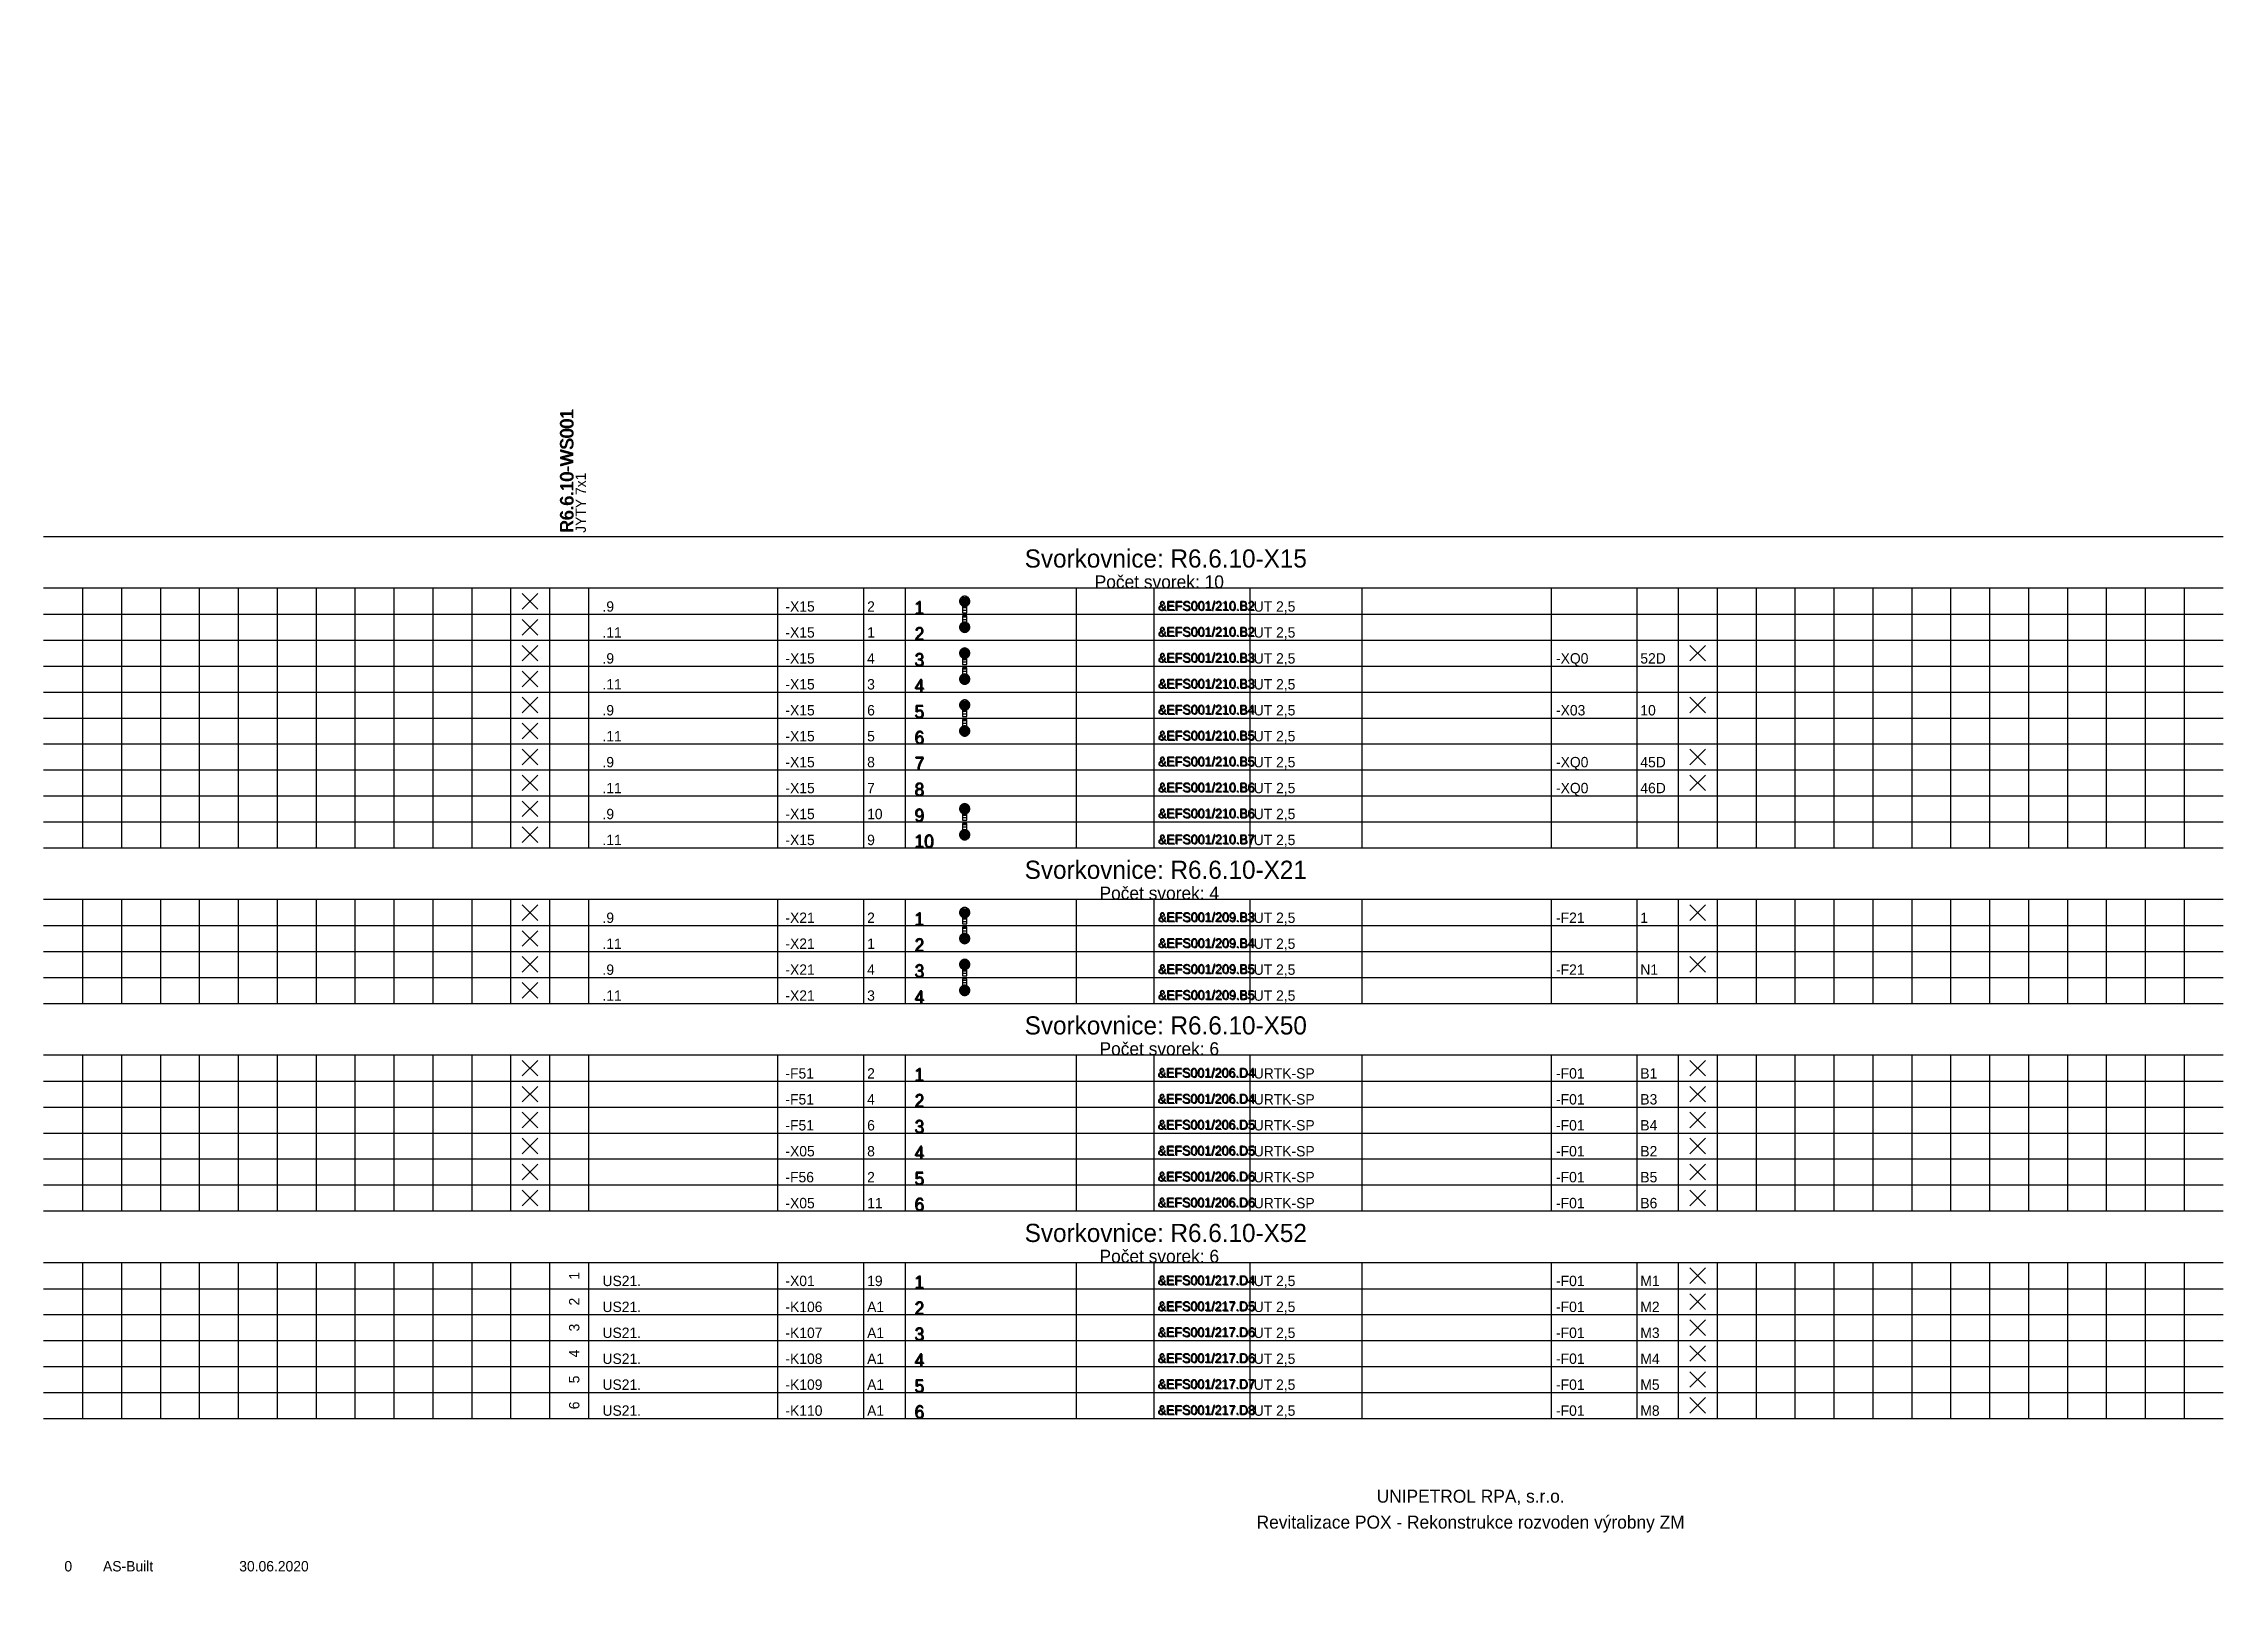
# Model space of a CAD drawing. Extents: x 0 to 420, y -1 to 300.
import ezdxf
from ezdxf.enums import TextEntityAlignment as Align

# ---------------------------------------------------------------- set-up
doc = ezdxf.new("R2010")
doc.units = 0
doc.header["$MEASUREMENT"] = 0
doc.linetypes.add('LTY1', pattern=[0])
for name, color, linetype in [('PEN1', 7, 'LTY1'), ('PEN2', 7, 'LTY1'), ('PEN4', 7, 'LTY1'), ('PEN5', 7, 'LTY1'), ('SYMBOL', 7, 'LTY1')]:
    doc.layers.add(name, color=color, linetype=linetype)
doc.styles.add('NORMSCHRIFT', font='normwin')

# ---------------------------------------------------------------- blocks, each defined once
blk = doc.blocks.new('_SS-BLOK-S')
at = {"layer": 'PEN5', "linetype": 'LTY1'}
for p, q in [((0, -5), (420, -5)), ((420, -15), (0, -15))]:
    blk.add_line(p, q, dxfattribs=at)
at = {"layer": 'PEN1', "style": 'NORMSCHRIFT', "flags": 8}
for tag in ['CODE_1', 'CODE_2', 'CODE_3', 'CODE_4']:
    blk.add_attdef(tag, text='', height=3.5, dxfattribs=at).set_placement((216.25, -11), align=Align.CENTER)
at = {"layer": 'PEN2', "style": 'NORMSCHRIFT', "flags": 8}
blk.add_attdef('CODE_307', text='', height=2.5, dxfattribs=at).set_placement((215, -15), align=Align.CENTER)
at = {"layer": 'PEN4', "style": 'NORMSCHRIFT', "flags": 9}
for tag in ['CODE_558', 'CODE_91']:
    blk.add_attdef(tag, (0, 0), '', height=3.5, dxfattribs=at)
blk = doc.blocks.new('_SS-VETA-S')
at = {"layer": 'PEN1', "linetype": 'LTY1'}
for p, q in [((7.5, 5), (7.5, 0)), ((15, 5), (15, 0)), ((22.5, 5), (22.5, 0)), ((30, 5), (30, 0)), ((37.5, 5), (37.5, 0)), ((45, 5), (45, 0)), ((52.5, 5), (52.5, 0)), ((60, 5), (60, 0)), ((67.5, 5), (67.5, 0)), ((75, 5), (75, 0)), ((82.5, 5), (82.5, 0)), ((90, 5), (90, 0)), ((97.5, 5), (97.5, 0)), ((141.5, 0), (141.5, 5)), ((158, 5), (158, 0)), ((199, 5), (199, 0)), ((214, 0), (214, 5)), ((232.5, 0), (232.5, 5)), ((290.5, 5), (290.5, 0)), ((307, 5), (307, 0)), ((322.5, 5), (322.5, 0)), ((330, 5), (330, 0)), ((337.5, 5), (337.5, 0)), ((345, 5), (345, 0)), ((352.5, 5), (352.5, 0)), ((360, 5), (360, 0)), ((367.5, 5), (367.5, 0)), ((375, 5), (375, 0)), ((382.5, 5), (382.5, 0)), ((390, 5), (390, 0)), ((390, 5), (390, 0)), ((397.5, 5), (397.5, 0)), ((405, 5), (405, 0)), ((412.5, 5), (412.5, 0)), ((0, 0), (420, 0))]:
    blk.add_line(p, q, dxfattribs=at)
at = {"layer": 'PEN5', "linetype": 'LTY1'}
for p, q in [((105, 5), (105, 0)), ((166, 5), (166, 0)), ((254, 5), (254, 0)), ((315, 5), (315, 0))]:
    blk.add_line(p, q, dxfattribs=at)
at = {"layer": 'PEN2', "style": 'NORMSCHRIFT', "flags": 8}
blk.add_attdef('CODE_21', (167.95, -0.1), '', height=2.5, dxfattribs=at)
at = {"layer": 'PEN4', "style": 'NORMSCHRIFT'}
for tag, p, height, flags in [('CODE_63', (0, 0), 3.5, 9), ('CODE_91', (0, 0), 3.5, 9), ('CODE_781', (0, 0), 3.5, 9), ('CODE_782', (0, 0), 3.5, 9), ('CODE_10003', (107.7, 0.5), 2, 8), ('CODE_10001', (107.7, 0.5), 2, 8), ('CODE_10002', (107.7, 0.5), 2, 8), ('CODE_10004', (142.95, 0.5), 2, 8), ('CODE_10021', (158.7, 0.5), 2, 8), ('CODE_41', (233.2, 0.5), 2, 8), ('CODE_11003', (255.95, 0.5), 2, 8), ('CODE_11001', (255.95, 0.5), 2, 8), ('CODE_11002', (255.95, 0.5), 2, 8), ('CODE_11004', (291.45, 0.5), 2, 8), ('CODE_11021', (307.7, 0.5), 2, 8)]:
    blk.add_attdef(tag, p, '', height=height, dxfattribs=dict(at, flags=flags))
at = {"layer": 'PEN4', "style": 'NORMSCHRIFT', "flags": 8}
blk.add_attdef('CODE_45', text='', height=2, dxfattribs=at).set_placement((198.1, 0.4), align=Align.RIGHT)
blk.add_attdef('CODE_10', text='', height=1.8, dxfattribs=at).set_placement((224.2, 0.6), align=Align.CENTER)
blk = doc.blocks.new('_SS-MUST3-S')
at = {"layer": 'PEN1', "linetype": 'LTY1'}
for p, q in [((-0.975, 0.075), (-1, 0)), ((-1, 0), (-0.975, -0.075)), ((-1, 0), (1, 0)), ((-0.95, 0.25), (-0.975, 0.15)), ((-0.975, 0.15), (-0.975, 0.075)), ((-0.925, 0.325), (-0.95, 0.25)), ((-0.95, 0.25), (0.95, 0.25)), ((-0.9, 0.4), (-0.925, 0.325)), ((-0.85, 0.5), (-0.9, 0.4)), ((-0.8, 0.55), (-0.85, 0.5)), ((-0.85, 0.5), (0.85, 0.5)), ((-0.75, 0.625), (-0.8, 0.55)), ((-0.7, 0.7), (-0.75, 0.625)), ((-0.625, 0.75), (-0.7, 0.7)), ((-0.55, 0.8), (-0.625, 0.75)), ((-0.625, 0.75), (0.625, 0.75)), ((-0.5, 0.85), (-0.55, 0.8)), ((-0.4, 0.9), (-0.5, 0.85)), ((-0.325, 0.925), (-0.4, 0.9)), ((-0.4, 0), (-0.4, -2.2)), ((0.4, 0), (-0.4, 0)), ((-0.25, 0.95), (-0.325, 0.925)), ((-0.15, 0.975), (-0.25, 0.95)), ((-0.075, 0.975), (-0.15, 0.975)), ((0, 1), (-0.075, 0.975)), ((0.075, 0.975), (0, 1)), ((0.15, 0.975), (0.075, 0.975)), ((0.25, 0.95), (0.15, 0.975)), ((0.325, 0.925), (0.25, 0.95)), ((0.4, 0.9), (0.325, 0.925)), ((0.5, 0.85), (0.4, 0.9)), ((0.4, -2.2), (0.4, 0)), ((0.55, 0.8), (0.5, 0.85)), ((0.625, 0.75), (0.55, 0.8)), ((0.7, 0.7), (0.625, 0.75)), ((0.75, 0.625), (0.7, 0.7)), ((0.8, 0.55), (0.75, 0.625)), ((0.85, 0.5), (0.8, 0.55)), ((0.9, 0.4), (0.85, 0.5)), ((0.925, 0.325), (0.9, 0.4)), ((0.95, 0.25), (0.925, 0.325)), ((0.975, 0.15), (0.95, 0.25)), ((0.975, 0.075), (0.975, 0.15)), ((1, 0), (0.975, 0.075)), ((0.975, -0.075), (1, 0)), ((-0.975, -0.075), (-0.975, -0.15)), ((-0.975, -0.15), (-0.95, -0.25)), ((-0.95, -0.25), (-0.925, -0.325)), ((-0.95, -0.25), (0.95, -0.25)), ((-0.925, -0.325), (-0.9, -0.4)), ((-0.9, -0.4), (-0.85, -0.5)), ((-0.85, -0.5), (-0.8, -0.55)), ((-0.85, -0.5), (0.85, -0.5)), ((-0.8, -0.55), (-0.75, -0.625)), ((-0.75, -0.625), (-0.7, -0.7)), ((-0.7, -0.7), (-0.625, -0.75)), ((-0.625, -0.75), (-0.55, -0.8)), ((-0.625, -0.75), (0.625, -0.75)), ((-0.55, -0.8), (-0.5, -0.85)), ((-0.5, -0.85), (-0.4, -0.9)), ((-0.4, -0.2), (0.4, -0.2)), ((-0.4, -0.7), (0.4, -0.7)), ((-0.4, -0.9), (-0.325, -0.925)), ((-0.4, -1.2), (0.4, -1.2)), ((-0.4, -1.7), (0.4, -1.7)), ((-0.4, -2.2), (0.4, -2.2)), ((-0.4, -2.2), (0.4, -2.2)), ((-0.325, -0.925), (-0.25, -0.95)), ((-0.25, -0.95), (-0.15, -0.975)), ((-0.15, -0.975), (-0.075, -0.975)), ((-0.075, -0.975), (0, -1)), ((0, -1), (0.075, -0.975)), ((0.075, -0.975), (0.15, -0.975)), ((0.15, -0.975), (0.25, -0.95)), ((0.25, -0.95), (0.325, -0.925)), ((0.325, -0.925), (0.4, -0.9)), ((0.4, -0.9), (0.5, -0.85)), ((0.5, -0.85), (0.55, -0.8)), ((0.55, -0.8), (0.625, -0.75)), ((0.625, -0.75), (0.7, -0.7)), ((0.7, -0.7), (0.75, -0.625)), ((0.75, -0.625), (0.8, -0.55)), ((0.8, -0.55), (0.85, -0.5)), ((0.85, -0.5), (0.9, -0.4)), ((0.9, -0.4), (0.925, -0.325)), ((0.925, -0.325), (0.95, -0.25)), ((0.95, -0.25), (0.975, -0.15)), ((0.975, -0.15), (0.975, -0.075))]:
    blk.add_line(p, q, dxfattribs=at)
blk = doc.blocks.new('_SS-MUST1-S')
at = {"layer": 'PEN1', "linetype": 'LTY1'}
for p, q in [((-0.975, 0.075), (-1, 0)), ((-1, 0), (-0.975, -0.075)), ((-1, 0), (1, 0)), ((-0.95, 0.25), (-0.975, 0.15)), ((-0.975, 0.15), (-0.975, 0.075)), ((-0.925, 0.325), (-0.95, 0.25)), ((-0.95, 0.25), (0.95, 0.25)), ((-0.9, 0.4), (-0.925, 0.325)), ((-0.85, 0.5), (-0.9, 0.4)), ((-0.8, 0.55), (-0.85, 0.5)), ((-0.85, 0.5), (0.85, 0.5)), ((-0.75, 0.625), (-0.8, 0.55)), ((-0.7, 0.7), (-0.75, 0.625)), ((-0.625, 0.75), (-0.7, 0.7)), ((-0.55, 0.8), (-0.625, 0.75)), ((-0.625, 0.75), (0.625, 0.75)), ((-0.5, 0.85), (-0.55, 0.8)), ((-0.4, 0.9), (-0.5, 0.85)), ((-0.4, 2.2), (-0.4, 0)), ((0.4, 2.2), (-0.4, 2.2)), ((-0.4, 2), (0.4, 2)), ((-0.4, 1.5), (0.4, 1.5)), ((-0.4, 1), (0.4, 1)), ((-0.325, 0.925), (-0.4, 0.9)), ((-0.4, 0.5), (0.4, 0.5)), ((-0.4, 0), (0.4, 0)), ((-0.4, 0), (0.4, 0)), ((-0.25, 0.95), (-0.325, 0.925)), ((-0.15, 0.975), (-0.25, 0.95)), ((-0.075, 0.975), (-0.15, 0.975)), ((0, 1), (-0.075, 0.975)), ((0.075, 0.975), (0, 1)), ((0.15, 0.975), (0.075, 0.975)), ((0.25, 0.95), (0.15, 0.975)), ((0.325, 0.925), (0.25, 0.95)), ((0.4, 0.9), (0.325, 0.925)), ((0.4, 0), (0.4, 2.2)), ((0.5, 0.85), (0.4, 0.9)), ((0.55, 0.8), (0.5, 0.85)), ((0.625, 0.75), (0.55, 0.8)), ((0.7, 0.7), (0.625, 0.75)), ((0.75, 0.625), (0.7, 0.7)), ((0.8, 0.55), (0.75, 0.625)), ((0.85, 0.5), (0.8, 0.55)), ((0.9, 0.4), (0.85, 0.5)), ((0.925, 0.325), (0.9, 0.4)), ((0.95, 0.25), (0.925, 0.325)), ((0.975, 0.15), (0.95, 0.25)), ((0.975, 0.075), (0.975, 0.15)), ((1, 0), (0.975, 0.075)), ((0.975, -0.075), (1, 0)), ((-0.975, -0.075), (-0.975, -0.15)), ((-0.975, -0.15), (-0.95, -0.25)), ((-0.95, -0.25), (-0.925, -0.325)), ((-0.95, -0.25), (0.95, -0.25)), ((-0.925, -0.325), (-0.9, -0.4)), ((-0.9, -0.4), (-0.85, -0.5)), ((-0.85, -0.5), (-0.8, -0.55)), ((-0.85, -0.5), (0.85, -0.5)), ((-0.8, -0.55), (-0.75, -0.625)), ((-0.75, -0.625), (-0.7, -0.7)), ((-0.7, -0.7), (-0.625, -0.75)), ((-0.625, -0.75), (-0.55, -0.8)), ((-0.625, -0.75), (0.625, -0.75)), ((-0.55, -0.8), (-0.5, -0.85)), ((-0.5, -0.85), (-0.4, -0.9)), ((-0.4, -0.9), (-0.325, -0.925)), ((-0.325, -0.925), (-0.25, -0.95)), ((-0.25, -0.95), (-0.15, -0.975)), ((-0.15, -0.975), (-0.075, -0.975)), ((-0.075, -0.975), (0, -1)), ((0, -1), (0.075, -0.975)), ((0.075, -0.975), (0.15, -0.975)), ((0.15, -0.975), (0.25, -0.95)), ((0.25, -0.95), (0.325, -0.925)), ((0.325, -0.925), (0.4, -0.9)), ((0.4, -0.9), (0.5, -0.85)), ((0.5, -0.85), (0.55, -0.8)), ((0.55, -0.8), (0.625, -0.75)), ((0.625, -0.75), (0.7, -0.7)), ((0.7, -0.7), (0.75, -0.625)), ((0.75, -0.625), (0.8, -0.55)), ((0.8, -0.55), (0.85, -0.5)), ((0.85, -0.5), (0.9, -0.4)), ((0.9, -0.4), (0.925, -0.325)), ((0.925, -0.325), (0.95, -0.25)), ((0.95, -0.25), (0.975, -0.15)), ((0.975, -0.15), (0.975, -0.075))]:
    blk.add_line(p, q, dxfattribs=at)
blk = doc.blocks.new('_SS-NEOZN-S')
at = {"layer": 'PEN2', "linetype": 'LTY1'}
for p, q in [((-4, 1), (-1, 4)), ((-4, 4), (-1, 1))]:
    blk.add_line(p, q, dxfattribs=at)
blk = doc.blocks.new('_SS-OZN-S')
at = {"layer": 'PEN4', "style": 'NORMSCHRIFT', "flags": 8}
blk.add_attdef('CODE_362', text='', height=2, rotation=90, dxfattribs=at).set_placement((-0.5, 2.5), align=Align.CENTER)
blk = doc.blocks.new('_SS-KAB-S')
at = {"layer": 'PEN2', "style": 'NORMSCHRIFT', "flags": 8}
blk.add_attdef('CODE_365', (-2.9, -9.35), '', height=2.5, rotation=90, dxfattribs=at)
at = {"layer": 'PEN4', "style": 'NORMSCHRIFT', "flags": 8}
blk.add_attdef('CODE_1003', (-0.5, -9.3), '', height=2, rotation=90, dxfattribs=at)
at = {"layer": 'PEN4', "style": 'NORMSCHRIFT', "flags": 9}
for tag in ['CODE_367', 'CODE_372', 'CODE_373']:
    blk.add_attdef(tag, (0, 0), '', height=3.5, dxfattribs=at)
blk = doc.blocks.new('_9-REV')
at = {"layer": 'PEN4', "style": 'NORMSCHRIFT', "flags": 8}
blk.add_attdef('CODE_12778', text='', height=2, dxfattribs=at).set_placement((-0.25, 0.5), align=Align.CENTER)
at = {"layer": 'PEN4', "style": 'NORMSCHRIFT'}
for tag, p, height, flags in [('CODE_5902', (0, 0), 3.5, 9), ('CODE_12783', (6.45, 0.5), 2, 8), ('CODE_12782', (32.7, 0.5), 2, 8)]:
    blk.add_attdef(tag, p, '', height=height, dxfattribs=dict(at, flags=flags))

msp = doc.modelspace()

# ---------------------------------------------------------------- block references
at = {"layer": 'SYMBOL'}
for name, p, values in [('_SS-KAB-S', (105, 215), {'CODE_365': 'R6.6.10-WS001', 'CODE_1003': 'JYTY 7x1'}), ('_SS-VETA-S', (0, 190), {'CODE_21': '1', 'CODE_10': '&EFS001/210.B2', 'CODE_10004': '-X15', 'CODE_10021': '2', 'CODE_41': 'UT 2,5'}), ('_SS-VETA-S', (0, 185), {'CODE_21': '2', 'CODE_10': '&EFS001/210.B2', 'CODE_10004': '-X15', 'CODE_10021': '1', 'CODE_41': 'UT 2,5'}), ('_SS-VETA-S', (0, 180), {'CODE_21': '3', 'CODE_10': '&EFS001/210.B3', 'CODE_10004': '-X15', 'CODE_10021': '4', 'CODE_11004': '-XQ0', 'CODE_11021': '52D', 'CODE_41': 'UT 2,5'}), ('_SS-VETA-S', (0, 175), {'CODE_21': '4', 'CODE_10': '&EFS001/210.B3', 'CODE_10004': '-X15', 'CODE_10021': '3', 'CODE_41': 'UT 2,5'}), ('_SS-VETA-S', (0, 170), {'CODE_21': '5', 'CODE_10': '&EFS001/210.B4', 'CODE_10004': '-X15', 'CODE_10021': '6', 'CODE_11004': '-X03', 'CODE_11021': '10', 'CODE_41': 'UT 2,5'}), ('_SS-VETA-S', (0, 165), {'CODE_21': '6', 'CODE_10': '&EFS001/210.B5', 'CODE_10004': '-X15', 'CODE_10021': '5', 'CODE_41': 'UT 2,5'}), ('_SS-VETA-S', (0, 160), {'CODE_21': '7', 'CODE_10': '&EFS001/210.B5', 'CODE_10004': '-X15', 'CODE_10021': '8', 'CODE_11004': '-XQ0', 'CODE_11021': '45D', 'CODE_41': 'UT 2,5'}), ('_SS-VETA-S', (0, 155), {'CODE_21': '8', 'CODE_10': '&EFS001/210.B6', 'CODE_10004': '-X15', 'CODE_10021': '7', 'CODE_11004': '-XQ0', 'CODE_11021': '46D', 'CODE_41': 'UT 2,5'}), ('_SS-VETA-S', (0, 150), {'CODE_21': '9', 'CODE_10': '&EFS001/210.B6', 'CODE_10004': '-X15', 'CODE_10021': '10', 'CODE_41': 'UT 2,5'}), ('_SS-VETA-S', (0, 145), {'CODE_21': '10', 'CODE_10': '&EFS001/210.B7', 'CODE_10004': '-X15', 'CODE_10021': '9', 'CODE_41': 'UT 2,5'}), ('_SS-VETA-S', (0, 130), {'CODE_21': '1', 'CODE_10': '&EFS001/209.B3', 'CODE_10004': '-X21', 'CODE_10021': '2', 'CODE_11004': '-F21', 'CODE_11021': '1', 'CODE_41': 'UT 2,5'}), ('_SS-VETA-S', (0, 125), {'CODE_21': '2', 'CODE_10': '&EFS001/209.B4', 'CODE_10004': '-X21', 'CODE_10021': '1', 'CODE_41': 'UT 2,5'}), ('_SS-VETA-S', (0, 120), {'CODE_21': '3', 'CODE_10': '&EFS001/209.B5', 'CODE_10004': '-X21', 'CODE_10021': '4', 'CODE_11004': '-F21', 'CODE_11021': 'N1', 'CODE_41': 'UT 2,5'}), ('_SS-VETA-S', (0, 115), {'CODE_21': '4', 'CODE_10': '&EFS001/209.B5', 'CODE_10004': '-X21', 'CODE_10021': '3', 'CODE_41': 'UT 2,5'}), ('_SS-VETA-S', (0, 100), {'CODE_21': '1', 'CODE_10': '&EFS001/206.D4', 'CODE_10004': '-F51', 'CODE_10021': '2', 'CODE_11004': '-F01', 'CODE_11021': 'B1', 'CODE_41': 'URTK-SP'}), ('_SS-VETA-S', (0, 95), {'CODE_21': '2', 'CODE_10': '&EFS001/206.D4', 'CODE_10004': '-F51', 'CODE_10021': '4', 'CODE_11004': '-F01', 'CODE_11021': 'B3', 'CODE_41': 'URTK-SP'}), ('_SS-VETA-S', (0, 90), {'CODE_21': '3', 'CODE_10': '&EFS001/206.D5', 'CODE_10004': '-F51', 'CODE_10021': '6', 'CODE_11004': '-F01', 'CODE_11021': 'B4', 'CODE_41': 'URTK-SP'}), ('_SS-VETA-S', (0, 85), {'CODE_21': '4', 'CODE_10': '&EFS001/206.D5', 'CODE_10004': '-X05', 'CODE_10021': '8', 'CODE_11004': '-F01', 'CODE_11021': 'B2', 'CODE_41': 'URTK-SP'}), ('_SS-VETA-S', (0, 80), {'CODE_21': '5', 'CODE_10': '&EFS001/206.D6', 'CODE_10004': '-F56', 'CODE_10021': '2', 'CODE_11004': '-F01', 'CODE_11021': 'B5', 'CODE_41': 'URTK-SP'}), ('_SS-VETA-S', (0, 75), {'CODE_21': '6', 'CODE_10': '&EFS001/206.D6', 'CODE_10004': '-X05', 'CODE_10021': '11', 'CODE_11004': '-F01', 'CODE_11021': 'B6', 'CODE_41': 'URTK-SP'}), ('_SS-VETA-S', (0, 60), {'CODE_21': '1', 'CODE_10': '&EFS001/217.D4', 'CODE_10004': '-X01', 'CODE_10021': '19', 'CODE_11004': '-F01', 'CODE_11021': 'M1', 'CODE_41': 'UT 2,5'}), ('_SS-OZN-S', (103.75, 60), {'CODE_362': '1'}), ('_SS-VETA-S', (0, 55), {'CODE_21': '2', 'CODE_10': '&EFS001/217.D5', 'CODE_10004': '-K106', 'CODE_10021': 'A1', 'CODE_11004': '-F01', 'CODE_11021': 'M2', 'CODE_41': 'UT 2,5'}), ('_SS-VETA-S', (0, 50), {'CODE_21': '3', 'CODE_10': '&EFS001/217.D6', 'CODE_10004': '-K107', 'CODE_10021': 'A1', 'CODE_11004': '-F01', 'CODE_11021': 'M3', 'CODE_41': 'UT 2,5'}), ('_SS-OZN-S', (103.75, 55), {'CODE_362': '2'}), ('_SS-OZN-S', (103.75, 50), {'CODE_362': '3'}), ('_SS-VETA-S', (0, 45), {'CODE_21': '4', 'CODE_10': '&EFS001/217.D6', 'CODE_10004': '-K108', 'CODE_10021': 'A1', 'CODE_11004': '-F01', 'CODE_11021': 'M4', 'CODE_41': 'UT 2,5'}), ('_SS-OZN-S', (103.75, 45), {'CODE_362': '4'}), ('_SS-VETA-S', (0, 40), {'CODE_21': '5', 'CODE_10': '&EFS001/217.D7', 'CODE_10004': '-K109', 'CODE_10021': 'A1', 'CODE_11004': '-F01', 'CODE_11021': 'M5', 'CODE_41': 'UT 2,5'}), ('_SS-OZN-S', (103.75, 40), {'CODE_362': '5'}), ('_SS-VETA-S', (0, 35), {'CODE_21': '6', 'CODE_10': '&EFS001/217.D8', 'CODE_10004': '-K110', 'CODE_10021': 'A1', 'CODE_11004': '-F01', 'CODE_11021': 'M8', 'CODE_41': 'UT 2,5'}), ('_SS-OZN-S', (103.75, 35), {'CODE_362': '6'}), ('_9-REV', (5, 5), {'CODE_12778': '0', 'CODE_12783': 'AS-Built', 'CODE_12782': '30.06.2020'})]:
    msp.add_blockref(name, p, dxfattribs=at).add_auto_attribs(values)
for name, p in [('_SS-BLOK-S', (0, 210)), ('_SS-NEOZN-S', (96.25, 190)), ('_SS-MUST3-S', (177.5, 192.5)), ('_SS-MUST1-S', (177.5, 187.5)), ('_SS-NEOZN-S', (96.25, 185)), ('_SS-NEOZN-S', (96.25, 180)), ('_SS-MUST3-S', (177.5, 182.5)), ('_SS-NEOZN-S', (321.25, 180)), ('_SS-NEOZN-S', (96.25, 175)), ('_SS-MUST1-S', (177.5, 177.5)), ('_SS-NEOZN-S', (96.25, 170)), ('_SS-MUST3-S', (177.5, 172.5)), ('_SS-NEOZN-S', (321.25, 170)), ('_SS-NEOZN-S', (96.25, 165)), ('_SS-MUST1-S', (177.5, 167.5)), ('_SS-NEOZN-S', (96.25, 160)), ('_SS-NEOZN-S', (321.25, 160)), ('_SS-NEOZN-S', (96.25, 155)), ('_SS-NEOZN-S', (321.25, 155)), ('_SS-NEOZN-S', (96.25, 150)), ('_SS-MUST3-S', (177.5, 152.5)), ('_SS-NEOZN-S', (96.25, 145)), ('_SS-MUST1-S', (177.5, 147.5)), ('_SS-BLOK-S', (0, 150)), ('_SS-NEOZN-S', (96.25, 130)), ('_SS-MUST3-S', (177.5, 132.5)), ('_SS-NEOZN-S', (321.25, 130)), ('_SS-NEOZN-S', (96.25, 125)), ('_SS-MUST1-S', (177.5, 127.5)), ('_SS-NEOZN-S', (96.25, 120)), ('_SS-MUST3-S', (177.5, 122.5)), ('_SS-NEOZN-S', (321.25, 120)), ('_SS-NEOZN-S', (96.25, 115)), ('_SS-MUST1-S', (177.5, 117.5)), ('_SS-BLOK-S', (0, 120)), ('_SS-NEOZN-S', (96.25, 100)), ('_SS-NEOZN-S', (321.25, 100)), ('_SS-NEOZN-S', (96.25, 95)), ('_SS-NEOZN-S', (321.25, 95)), ('_SS-NEOZN-S', (96.25, 90)), ('_SS-NEOZN-S', (321.25, 90)), ('_SS-NEOZN-S', (96.25, 85)), ('_SS-NEOZN-S', (321.25, 85)), ('_SS-NEOZN-S', (96.25, 80)), ('_SS-NEOZN-S', (321.25, 80)), ('_SS-NEOZN-S', (96.25, 75)), ('_SS-NEOZN-S', (321.25, 75)), ('_SS-BLOK-S', (0, 80)), ('_SS-NEOZN-S', (321.25, 60)), ('_SS-NEOZN-S', (321.25, 55)), ('_SS-NEOZN-S', (321.25, 50)), ('_SS-NEOZN-S', (321.25, 45)), ('_SS-NEOZN-S', (321.25, 40)), ('_SS-NEOZN-S', (321.25, 35))]:
    msp.add_blockref(name, p, dxfattribs=at)

# ---------------------------------------------------------------- texts
at = {"layer": 'PEN1', "style": 'NORMSCHRIFT'}
for s, p in [('Svorkovnice: R6.6.10-X15', (216.25, 199)), ('Svorkovnice: R6.6.10-X21', (216.25, 139)), ('Svorkovnice: R6.6.10-X50', (216.25, 109)), ('Svorkovnice: R6.6.10-X52', (216.25, 69))]:
    msp.add_text(s, height=3.5, dxfattribs=at).set_placement(p, align=Align.CENTER)
at = {"layer": 'PEN2', "style": 'NORMSCHRIFT'}
for p in [(102, 205.75), (102.1, 205.85)]:
    msp.add_text('R6.6.10-WS001', height=2.5, rotation=90, dxfattribs=at).set_placement(p)
for s, p in [('Počet svorek: 10', (215, 195)), ('Počet svorek: 4', (215, 135)), ('Počet svorek: 6', (215, 105)), ('Počet svorek: 6', (215, 65)), ('UNIPETROL RPA, s.r.o.', (275, 18.75)), ('Revitalizace POX - Rekonstrukce rozvoden výrobny ZM', (275, 13.75))]:
    msp.add_text(s, height=2.5, dxfattribs=at).set_placement(p, align=Align.CENTER)
for s, p in [('1', (167.75, 190)), ('1', (167.85, 190.1)), ('2', (167.75, 185)), ('2', (167.85, 185.1)), ('3', (167.75, 180)), ('3', (167.85, 180.1)), ('4', (167.75, 175)), ('4', (167.85, 175.1)), ('5', (167.75, 170)), ('5', (167.85, 170.1)), ('6', (167.75, 165)), ('6', (167.85, 165.1)), ('7', (167.75, 160)), ('7', (167.85, 160.1)), ('8', (167.75, 155)), ('8', (167.85, 155.1)), ('9', (167.75, 150)), ('9', (167.85, 150.1)), ('10', (167.75, 145)), ('10', (167.85, 145.1)), ('1', (167.75, 130)), ('1', (167.85, 130.1)), ('2', (167.75, 125)), ('2', (167.85, 125.1)), ('3', (167.75, 120)), ('3', (167.85, 120.1)), ('4', (167.75, 115)), ('4', (167.85, 115.1)), ('1', (167.75, 100)), ('1', (167.85, 100.1)), ('2', (167.75, 95)), ('2', (167.85, 95.1)), ('3', (167.75, 90)), ('3', (167.85, 90.1)), ('4', (167.75, 85)), ('4', (167.85, 85.1)), ('5', (167.75, 80)), ('5', (167.85, 80.1)), ('6', (167.75, 75)), ('6', (167.85, 75.1)), ('1', (167.75, 60)), ('1', (167.85, 60.1)), ('2', (167.75, 55)), ('2', (167.85, 55.1)), ('3', (167.75, 50)), ('3', (167.85, 50.1)), ('4', (167.75, 45)), ('4', (167.85, 45.1)), ('5', (167.75, 40)), ('5', (167.85, 40.1)), ('6', (167.75, 35)), ('6', (167.85, 35.1))]:
    msp.add_text(s, height=2.5, dxfattribs=at).set_placement(p)
at = {"layer": 'PEN4', "style": 'NORMSCHRIFT'}
for s, p in [('.9', (107.7, 190.5)), ('.11', (107.7, 185.5)), ('.9', (107.7, 180.5)), ('.11', (107.7, 175.5)), ('.9', (107.7, 170.5)), ('.11', (107.7, 165.5)), ('.9', (107.7, 160.5)), ('.11', (107.7, 155.5)), ('.9', (107.7, 150.5)), ('.11', (107.7, 145.5)), ('.9', (107.7, 130.5)), ('.11', (107.7, 125.5)), ('.9', (107.7, 120.5)), ('.11', (107.7, 115.5)), ('US21.', (107.7, 60.5)), ('US21.', (107.7, 55.5)), ('US21.', (107.7, 50.5)), ('US21.', (107.7, 45.5)), ('US21.', (107.7, 40.5)), ('US21.', (107.7, 35.5))]:
    msp.add_text(s, height=2, dxfattribs=at).set_placement(p)
for s, p in [('&EFS001/210.B2', (224, 190.7)), ('&EFS001/210.B2', (224.1, 190.8)), ('&EFS001/210.B2', (224, 185.7)), ('&EFS001/210.B2', (224.1, 185.8)), ('&EFS001/210.B3', (224, 180.7)), ('&EFS001/210.B3', (224.1, 180.8)), ('&EFS001/210.B3', (224, 175.7)), ('&EFS001/210.B3', (224.1, 175.8)), ('&EFS001/210.B4', (224, 170.7)), ('&EFS001/210.B4', (224.1, 170.8)), ('&EFS001/210.B5', (224, 165.7)), ('&EFS001/210.B5', (224.1, 165.8)), ('&EFS001/210.B5', (224, 160.7)), ('&EFS001/210.B5', (224.1, 160.8)), ('&EFS001/210.B6', (224, 155.7)), ('&EFS001/210.B6', (224.1, 155.8)), ('&EFS001/210.B6', (224, 150.7)), ('&EFS001/210.B6', (224.1, 150.8)), ('&EFS001/210.B7', (224, 145.7)), ('&EFS001/210.B7', (224.1, 145.8)), ('&EFS001/209.B3', (224, 130.7)), ('&EFS001/209.B3', (224.1, 130.8)), ('&EFS001/209.B4', (224, 125.7)), ('&EFS001/209.B4', (224.1, 125.8)), ('&EFS001/209.B5', (224, 120.7)), ('&EFS001/209.B5', (224.1, 120.8)), ('&EFS001/209.B5', (224.1, 115.8)), ('&EFS001/209.B5', (224, 115.7)), ('&EFS001/206.D4', (224, 100.7)), ('&EFS001/206.D4', (224.1, 100.8)), ('&EFS001/206.D4', (224, 95.7)), ('&EFS001/206.D4', (224.1, 95.8)), ('&EFS001/206.D5', (224, 90.7)), ('&EFS001/206.D5', (224.1, 90.8)), ('&EFS001/206.D5', (224, 85.7)), ('&EFS001/206.D5', (224.1, 85.8)), ('&EFS001/206.D6', (224, 80.7)), ('&EFS001/206.D6', (224.1, 80.8)), ('&EFS001/206.D6', (224, 75.7)), ('&EFS001/206.D6', (224.1, 75.8)), ('&EFS001/217.D4', (224, 60.7)), ('&EFS001/217.D4', (224.1, 60.8)), ('&EFS001/217.D5', (224, 55.7)), ('&EFS001/217.D5', (224.1, 55.8)), ('&EFS001/217.D6', (224, 50.7)), ('&EFS001/217.D6', (224.1, 50.8)), ('&EFS001/217.D6', (224, 45.7)), ('&EFS001/217.D6', (224.1, 45.8)), ('&EFS001/217.D7', (224, 40.7)), ('&EFS001/217.D7', (224.1, 40.8)), ('&EFS001/217.D8', (224, 35.7)), ('&EFS001/217.D8', (224.1, 35.8))]:
    msp.add_text(s, height=1.8, dxfattribs=at).set_placement(p, align=Align.CENTER)

doc.saveas('drawing.dxf')
